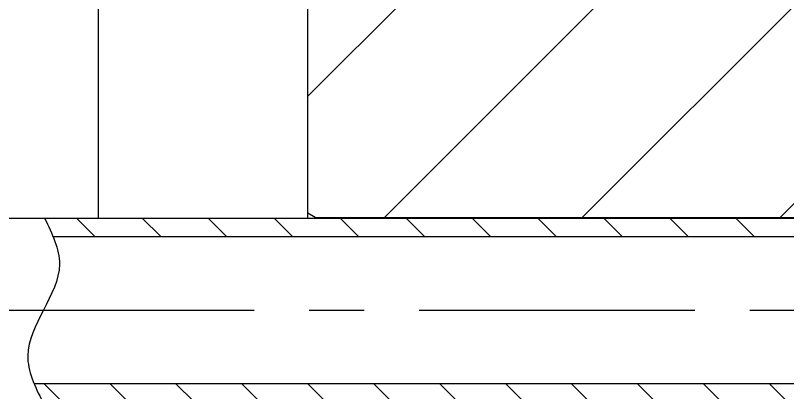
# Model space of a CAD drawing. Header units: millimetres. Extents: x -375 to 12388, y -150 to 8760.
# Drawn here: x 7604 to 7709.2, y 6714.4 to 6765.8 of the extents above; entities that cross this region are included whole.
import ezdxf

# ---------------------------------------------------------------- set-up
doc = ezdxf.new("R2010")
doc.units = ezdxf.units.MM
doc.header["$LTSCALE"] = 30
doc.linetypes.add('CENTER', pattern=[2, 1.25, -0.25, 0.25, -0.25])
for name, color, linetype in [('1轮廓实线层', 4, 'Continuous'), ('2细线层', 7, 'Continuous'), ('3中心线层', 1, 'CENTER'), ('5剖面线层', 2, 'Continuous')]:
    doc.layers.add(name, color=color, linetype=linetype)

msp = doc.modelspace()

# ---------------------------------------------------------------- hatches: boundary and pattern name
at = {"layer": '5剖面线层'}
h = msp.add_hatch(dxfattribs=at)
h.set_pattern_fill('ANSI31', color=256, scale=6, style=0)
h.paths.add_polyline_path([(7714.83, 6785.99), (7645.33, 6785.99), (7651.5, 6766.99), (7643.83, 6766.99), (7643.83, 6738.86), (7644.83, 6738.28), (7717.33, 6738.28), (7719.83, 6740.78), (7719.83, 6766.99), (7714.83, 6766.99)])
h.paths.add_polyline_path([(7719.83, 6710.53), (7717.33, 6713.03), (7644.83, 6713.03), (7643.83, 6712.45), (7643.83, 6340.99), (7714.83, 6340.99), (7714.83, 6346.99), (7719.83, 6346.99)])
h.paths.add_polyline_path([(7719.83, 6334.99), (7714.83, 6334.99), (7714.83, 6340.99), (7643.83, 6340.99), (7643.83, 5968.82), (7719.83, 5968.82)])
h.paths.add_polyline_path([(7719.83, 5943.82), (7643.83, 5943.82), (7643.83, 5914.99), (7651.5, 5914.99), (7645.33, 5895.99), (7714.83, 5895.99), (7714.83, 5914.99), (7719.83, 5914.99)])
h = msp.add_hatch(dxfattribs=at)
h.set_pattern_fill('ANSI31', color=256, scale=2, angle=90, style=0)
edge = h.paths.add_edge_path()
edge.add_line((7722.83, 6738.15), (7607.99, 6738.15))
edge.add_spline(control_points=[(7607.99, 6738.15), (7608.4, 6737.32), (7608.8, 6736.49), (7609.14, 6735.65)], knot_values=[0, 0, 0, 0, 2.620637, 2.620637, 2.620637, 2.620637], degree=3, periodic=0)
edge.add_line((7609.14, 6735.65), (7722.83, 6735.65))
edge.add_line((7722.83, 6735.65), (7722.83, 6738.15))
h.paths.add_polyline_path([(7722.83, 6715.65), (7615.33, 6715.65), (7615.33, 6713.15), (7722.83, 6713.15)])
edge = h.paths.add_edge_path()
edge.add_line((7615.33, 6715.65), (7606.55, 6715.65))
edge.add_spline(control_points=[(7606.55, 6715.65), (7606.88, 6714.82), (7607.29, 6713.99), (7607.69, 6713.15)], knot_values=[23.733546, 23.733546, 23.733546, 23.733546, 26.354182, 26.354182, 26.354182, 26.354182], degree=3, periodic=0)
edge.add_line((7607.69, 6713.15), (7615.33, 6713.15))
edge.add_line((7615.33, 6713.15), (7615.33, 6715.65))

# ---------------------------------------------------------------- linework, layer by layer
at = {"layer": '1轮廓实线层'}
for p, q in [((7615.33, 6738.15), (7615.33, 6830.99)), ((7643.83, 6738.15), (7643.83, 6766.99)), ((1722.83, 6738.15), (7722.83, 6738.15)), ((7644.83, 6738.28), (7643.83, 6738.86)), ((7644.83, 6738.15), (7644.83, 6738.28)), ((7644.83, 6738.28), (7717.33, 6738.28)), ((7609.14, 6735.65), (7722.83, 6735.65)), ((7606.55, 6715.65), (7722.83, 6715.65))]:
    msp.add_line(p, q, dxfattribs=at)
at = {"layer": '2细线层'}
msp.add_spline([(7607.99, 6738.15), (7610, 6731.88), (7605.68, 6719.43), (7607.69, 6713.15)], degree=3, dxfattribs=at)
at = {"layer": '3中心线层'}
msp.add_line((1719.01, 6725.65), (7722.83, 6725.65), dxfattribs=at)

doc.saveas('drawing.dxf')
